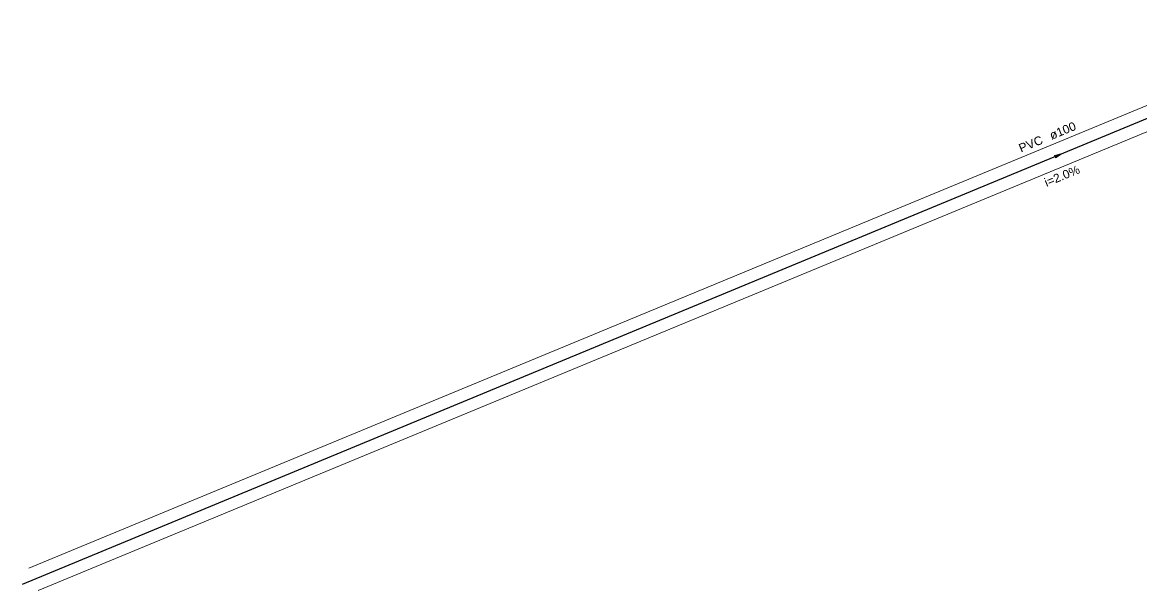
# Model space of a CAD drawing. Header units: inches. Extents: x -27 to 114, y -35 to 60.
# Drawn here: x 57.219 to 61.819, y -33.777 to -31.44 of the extents above; entities that cross this region are included whole.
import ezdxf

# ---------------------------------------------------------------- set-up
doc = ezdxf.new("R2010")
doc.units = ezdxf.units.IN
doc.header["$LTSCALE"] = 10
doc.header["$MEASUREMENT"] = 0
for name, color, linetype, lineweight in [('TQ-Sentido tubo', 8, 'Continuous', 20), ('TQ-Seção tubo', 160, 'Continuous', 20), ('TQ-Textos tubo', 7, 'Continuous', 20), ('TQ-Tubos', 6, 'Continuous', 30), ('xeixo', 3, 'Continuous', 20)]:
    doc.layers.add(name, color=color, linetype=linetype, lineweight=lineweight)
doc.styles.add('Arial', font='arial.ttf')

# ---------------------------------------------------------------- blocks, each defined once
blk = doc.blocks.new('_Closed')
at = {"color": 0, "linetype": 'ByBlock', "lineweight": -2}
for p, q in [((-1, 0.166667), (0, 0)), ((-1, 0.166667), (-1, -0.166667)), ((0, 0), (-1, -0.166667)), ((0, 0), (-1, 0))]:
    blk.add_line(p, q, dxfattribs=at)

msp = doc.modelspace()

# ---------------------------------------------------------------- linework, layer by layer
at = {"layer": 'TQ-Sentido tubo'}
msp.add_lwpolyline([(61.4623, -31.9921), (61.4264, -32.007)], dxfattribs=at)
at = {"layer": 'TQ-Seção tubo'}
for p, q in [((57.2456, -33.6846), (62.4012, -31.5491)), ((57.2839, -33.777), (62.4012, -31.6574))]:
    msp.add_line(p, q, dxfattribs=at)
at = {"layer": 'TQ-Tubos'}
msp.add_line((57.2186, -33.7499), (62.7942, -31.4404), dxfattribs=at)
at = {"layer": 'xeixo'}
msp.add_line((62.7942, -31.4404), (60.521, -32.382), dxfattribs=at)

# ---------------------------------------------------------------- block references
at = {"layer": 'TQ-Sentido tubo', "xscale": 0.03170202377216869, "yscale": 0.03170202377216869, "zscale": 0.03170202377216869, "rotation": 22.50000019325228}
msp.add_blockref('_Closed', (61.4916, -31.98), dxfattribs=at)

# ---------------------------------------------------------------- texts
at = {"layer": 'TQ-Textos tubo', "char_height": 0.0353, "rotation": 22.5, "line_spacing_factor": 0.798, "style": 'Arial'}
for s, insert, width, attachment_point in [('ø100', (61.4495, -31.9242), 0.125694, 7), ('PVC', (61.4167, -31.9378), 0.113582, 9), ('i=2.0%', (61.4984, -32.0885), 0.170374, 8)]:
    msp.add_mtext(s, dxfattribs=dict(at, insert=insert, width=width, attachment_point=attachment_point))

doc.saveas('drawing.dxf')
